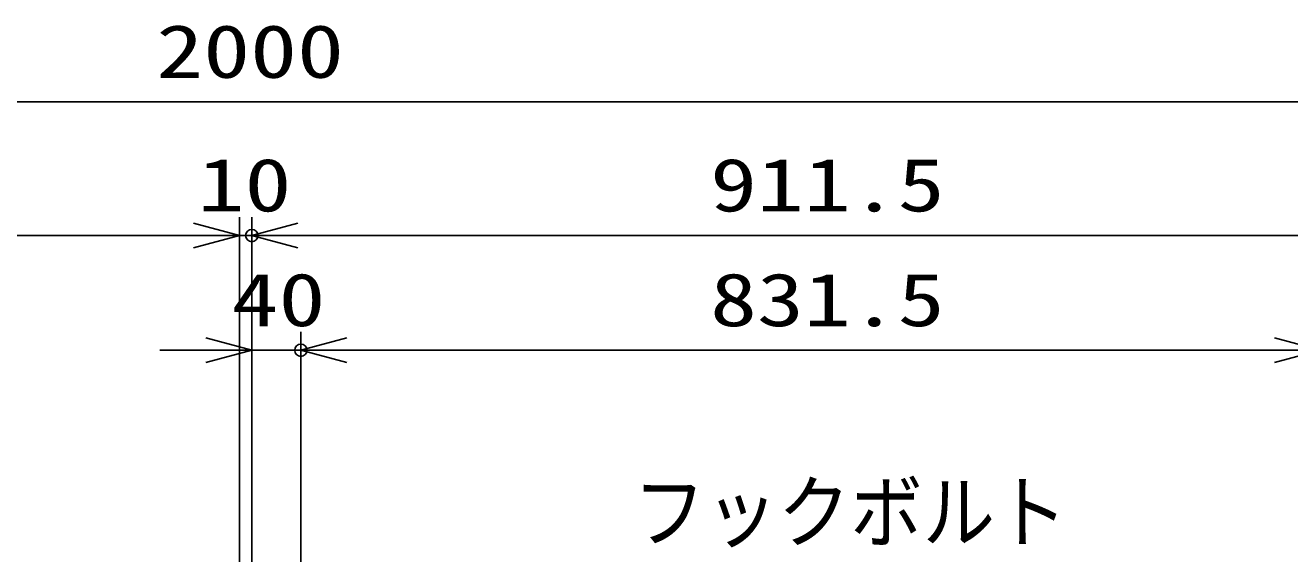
# Model space of a CAD drawing. Units: millimetres, scale not verified. Extents: x -6301 to 6299, y -4454 to 4456.
# Drawn here: x 1399 to 2431, y 1484 to 1915 of the extents above; entities that cross this region are included whole.
import ezdxf
from ezdxf.enums import TextEntityAlignment as Align

# ---------------------------------------------------------------- set-up
doc = ezdxf.new("R2010")
doc.units = ezdxf.units.MM
doc.header["$LTSCALE"] = 20
doc.header["$PDMODE"] = 32
doc.header["$PDSIZE"] = 10
doc.layers.add('0-3_0', color=7, linetype='Continuous', lineweight=25)
doc.layers.add('0-D_LAYER12', color=3, linetype='Continuous', lineweight=25)
doc.layers.add('0-4_DEFPOINTS', color=7, linetype='Continuous')
doc.styles.add('ＭＳ ゴシック', font='')
doc.styles.get('ＭＳ ゴシック').set_extended_font_data('MS Gothic')

# ---------------------------------------------------------------- blocks, each defined once
blk = doc.blocks.new('_Open30')
at = {"layer": '0-3_0', "color": 2}
blk.add_line((0, 0), (-20, 0), dxfattribs=at)
blk.add_lwpolyline([(-20, 5.36), (0, 0), (-20, -5.36)], dxfattribs=at)

msp = doc.modelspace()

# ---------------------------------------------------------------- linework, layer by layer
at = {"layer": '0-3_0', "color": 2}
for p, q in [((616.61, 1852.41), (2541.61, 1852.41)), ((1536.62, 1743.6), (700.12, 1743.6)), ((1536.62, 1743.6), (1499.12, 1743.6)), ((1574.12, 1743.6), (1584.11, 1743.6)), ((2458.11, 1743.6), (1621.61, 1743.6)), ((1621.61, 1743.6), (1659.11, 1743.6)), ((2458.11, 1743.6), (2420.61, 1743.6)), ((1546.61, 1650.1), (1509.11, 1650.1)), ((1584.11, 1650.1), (1624.11, 1650.1)), ((1661.61, 1650.1), (1699.11, 1650.1)), ((1661.61, 1650.1), (2418.11, 1650.1)), ((2418.11, 1650.1), (2380.61, 1650.1))]:
    msp.add_line(p, q, dxfattribs=at)
at = {"layer": '0-3_0', "color": 1}
for p, q in [((1574.12, 1383.21), (1574.12, 1758.6)), ((1574.12, 1383.21), (1574.12, 1758.6)), ((1584.11, 1383.21), (1584.11, 1758.6)), ((1584.11, 1383.21), (1584.11, 1758.6)), ((1584.11, 1383.21), (1584.11, 1665.1)), ((1624.11, 1383.21), (1624.11, 1665.1)), ((1624.11, 1383.21), (1624.11, 1665.1))]:
    msp.add_line(p, q, dxfattribs=at)
at = {"layer": '0-4_DEFPOINTS'}
for p in [(1584.11, 1743.6), (1624.11, 1650.1)]:
    msp.add_point(p, dxfattribs=at)

# ---------------------------------------------------------------- block references
at = {"layer": '0-3_0', "xscale": 1.875, "yscale": 1.875}
for p in [(1574.12, 1743.6), (1574.12, 1743.6), (1584.11, 1650.1), (2455.61, 1650.1), (2455.61, 1650.1)]:
    msp.add_blockref('_Open30', p, dxfattribs=at)
at = {"layer": '0-3_0', "xscale": 1.875, "yscale": 1.875, "rotation": 180}
for p in [(1584.11, 1743.6), (1584.11, 1743.6), (1624.11, 1650.1), (1624.11, 1650.1)]:
    msp.add_blockref('_Open30', p, dxfattribs=at)

# ---------------------------------------------------------------- texts
at = {"layer": '0-3_0', "color": 3, "style": 'ＭＳ ゴシック', "width": 1.3}
for s, p in [('2000', (1506.26, 1859.08)), ('10', (1539.95, 1750.27)), ('911.5', (1957.9, 1750.27)), ('40', (1567.68, 1656.77)), ('831.5', (1957.9, 1656.77))]:
    msp.add_text(s, height=43.26, dxfattribs=at).set_placement(p, align=Align.BOTTOM_LEFT)
at = {"layer": '0-D_LAYER12', "style": 'ＭＳ ゴシック', "width": 0.9}
msp.add_text('フックボルト', height=48.09, dxfattribs=at).set_placement((1895.08, 1479.97), align=Align.BOTTOM_LEFT)
msp.add_text('フックボルト', height=48.09, dxfattribs=at).set_placement((1895.08, 1479.97), align=Align.BOTTOM_LEFT)

doc.saveas('drawing.dxf')
